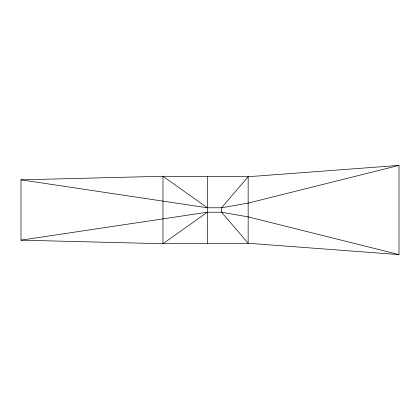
<?xml version="1.0" encoding="UTF-8"?>
<svg xmlns="http://www.w3.org/2000/svg" width="420" height="420" viewBox="0 0 420 420"><rect width="100%" height="100%" fill="white"/><g stroke="black" fill="none" stroke-linecap="round" stroke-linejoin="round"><path stroke-width="0.63" d="M399 254.588L248.157 216.878L221.534 212.221L207.338 212.221L162.971 243.721L21 240.167L21 179.834L162.971 176.279L248.157 176.726L399 165.412L399 254.588L248.157 243.275L162.971 243.721L162.971 176.279L207.338 207.779L221.534 207.779L248.157 203.123L399 165.412M21 240.167L207.338 212.221M21 179.834L207.338 207.779M207.338 176.726L207.338 243.275M248.157 176.726L221.534 207.779L221.534 212.221L248.157 243.275L248.157 176.726"/></g></svg>
